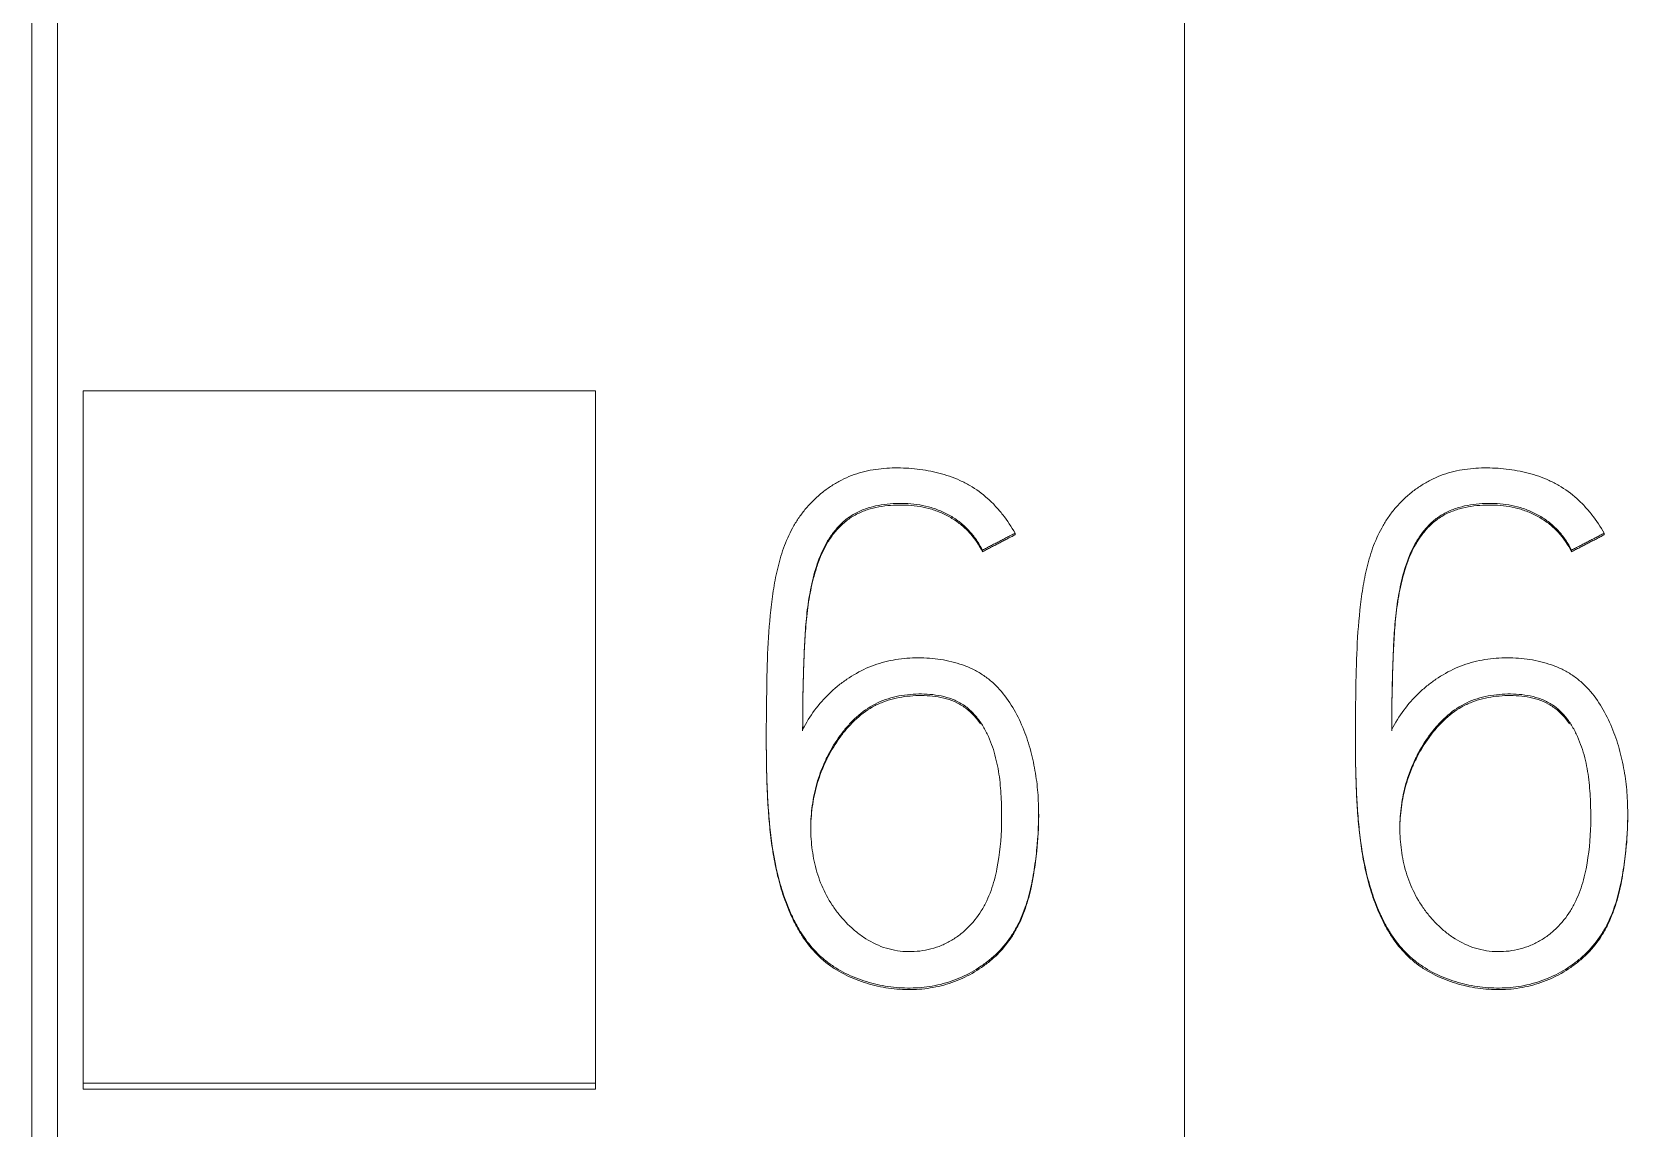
# Model space of a CAD drawing. Header units: millimetres. Extents: x 4137 to 6698, y 1400 to 3585.
# Drawn here: x 5211.35 to 5217.58, y 3321.58 to 3325.85 of the extents above; entities that cross this region are included whole.
import ezdxf

# ---------------------------------------------------------------- set-up
doc = ezdxf.new("R2010")
doc.units = ezdxf.units.MM
doc.layers.add('000-PI-Oprema', color=30, linetype='Continuous', lineweight=5)

msp = doc.modelspace()

# ---------------------------------------------------------------- linework, layer by layer
at = {"layer": '000-PI-Oprema', "color": 0, "linetype": 'ByBlock', "lineweight": 0}
for p, q in [((5215.8477, 3360.4587), (5215.8477, 3247.0406)), ((5215.8477, 3360.4587), (5215.8477, 3247.0406)), ((5211.4477, 3249.3631), (5211.4477, 3358.1782)), ((5211.5477, 3321.7517), (5211.5477, 3324.4539)), ((5211.5477, 3324.4539), (5213.5477, 3324.4539)), ((5213.5477, 3321.7517), (5213.5477, 3324.4539)), ((5215.1862, 3323.898), (5215.1862, 3323.8919)), ((5217.4862, 3323.898), (5217.4862, 3323.8919)), ((5215.0586, 3323.8317), (5215.0586, 3323.8255)), ((5217.3586, 3323.8317), (5217.3586, 3323.8255)), ((5214.2148, 3323.0939), (5214.2148, 3323.0877)), ((5216.5148, 3323.0939), (5216.5148, 3323.0877)), ((5215.2782, 3322.7951), (5215.2782, 3322.8013)), ((5217.5782, 3322.7951), (5217.5782, 3322.8013)), ((5211.5477, 3321.7274), (5211.5477, 3321.7517)), ((5211.5477, 3321.7517), (5213.5477, 3321.7517)), ((5211.5477, 3321.7274), (5213.5477, 3321.7274)), ((5213.5477, 3321.7274), (5213.5477, 3321.7517))]:
    msp.add_line(p, q, dxfattribs=at)
for points, knots in [([(5211.3477, 3249.0776), (5211.3477, 3252.4184), (5211.3477, 3260.3834), (5211.3477, 3273.0229), (5211.3477, 3288.5093), (5211.3477, 3302.8035), (5211.3477, 3317.0134), (5211.3477, 3331.58), (5211.3477, 3345.75), (5211.3477, 3355.32), (5211.3477, 3358.3639)], [0, 0, 0, 0, 0.091483, 0.21812, 0.346206, 0.515858, 0.610111, 0.736264, 0.916066, 1, 1, 1, 1]), ([(5215.1862, 3323.898), (5215.1717, 3323.9231), (5215.1557, 3323.9472), (5215.1292, 3323.9812), (5215.1198, 3323.9922), (5215.1002, 3324.0134), (5215.0898, 3324.0237), (5215.0574, 3324.0527), (5215.0342, 3324.0697), (5214.9969, 3324.0914), (5214.984, 3324.098), (5214.9575, 3324.11), (5214.9439, 3324.1153), (5214.9031, 3324.1296), (5214.8752, 3324.1367), (5214.8327, 3324.1446), (5214.8184, 3324.1467), (5214.7896, 3324.15), (5214.7751, 3324.1512), (5214.7318, 3324.1535), (5214.703, 3324.1533), (5214.66, 3324.1496), (5214.6457, 3324.1478), (5214.6172, 3324.1429), (5214.6029, 3324.1399), (5214.5607, 3324.1286), (5214.5338, 3324.1183), (5214.4953, 3324.0986), (5214.4828, 3324.0914), (5214.4583, 3324.0756), (5214.4465, 3324.0671), (5214.4126, 3324.0401), (5214.3918, 3324.0202), (5214.3633, 3323.9873), (5214.3543, 3323.9757), (5214.3376, 3323.9522), (5214.3298, 3323.94), (5214.3083, 3323.9026), (5214.2962, 3323.8765), (5214.2756, 3323.8222), (5214.2674, 3323.7946), (5214.2537, 3323.7391), (5214.2482, 3323.7111), (5214.2392, 3323.6548), (5214.2355, 3323.6264), (5214.2263, 3323.5411), (5214.2225, 3323.4838), (5214.2178, 3323.3691), (5214.2168, 3323.3118), (5214.2146, 3323.1397), (5214.2135, 3323.0249), (5214.2192, 3322.882), (5214.2207, 3322.8534), (5214.2246, 3322.7964), (5214.227, 3322.7679), (5214.2361, 3322.6826), (5214.245, 3322.626), (5214.2619, 3322.5557), (5214.2656, 3322.5416), (5214.2736, 3322.5138), (5214.2779, 3322.5), (5214.2917, 3322.4591), (5214.3022, 3322.4323), (5214.3204, 3322.3931), (5214.3269, 3322.3802), (5214.3408, 3322.3548), (5214.3483, 3322.3422), (5214.3722, 3322.3058), (5214.39, 3322.2831), (5214.4203, 3322.252), (5214.4309, 3322.2422), (5214.4536, 3322.2236), (5214.4653, 3322.215), (5214.5016, 3322.1911), (5214.5272, 3322.1776), (5214.5675, 3322.1607), (5214.5812, 3322.1556), (5214.6088, 3322.1465), (5214.6228, 3322.1426), (5214.6648, 3322.1323), (5214.6933, 3322.1275), (5214.7366, 3322.1235), (5214.7512, 3322.1227), (5214.7804, 3322.1224), (5214.7949, 3322.1228), (5214.8381, 3322.1258), (5214.8666, 3322.1301), (5214.9086, 3322.1404), (5214.9225, 3322.1444), (5214.9502, 3322.1539), (5214.9638, 3322.1593), (5215.0035, 3322.177), (5215.0287, 3322.1911), (5215.0646, 3322.2155), (5215.0762, 3322.2242), (5215.0987, 3322.2428), (5215.1095, 3322.2526), (5215.1401, 3322.2834), (5215.1583, 3322.3057), (5215.1818, 3322.3421), (5215.1891, 3322.3547), (5215.2025, 3322.3807), (5215.2085, 3322.3939), (5215.225, 3322.434), (5215.2338, 3322.4614), (5215.2448, 3322.5033), (5215.248, 3322.5174), (5215.2539, 3322.5458), (5215.2566, 3322.5601), (5215.2636, 3322.603), (5215.2673, 3322.6316), (5215.2763, 3322.7174), (5215.2793, 3322.7746), (5215.2769, 3322.8605), (5215.275, 3322.8892), (5215.2684, 3322.9465), (5215.2637, 3322.9752), (5215.2515, 3323.0324), (5215.244, 3323.0606), (5215.2259, 3323.116), (5215.2153, 3323.1432), (5215.1902, 3323.1962), (5215.176, 3323.2215), (5215.143, 3323.269), (5215.1244, 3323.2913), (5215.0919, 3323.3214), (5215.0805, 3323.3307), (5215.0566, 3323.3475), (5215.0442, 3323.3551), (5215.0183, 3323.3687), (5215.0048, 3323.3747), (5214.9772, 3323.3853), (5214.9633, 3323.3897), (5214.921, 3323.4012), (5214.8922, 3323.4061), (5214.8483, 3323.4102), (5214.8336, 3323.4111), (5214.8042, 3323.4116), (5214.7896, 3323.4114), (5214.7459, 3323.4089), (5214.7169, 3323.4051), (5214.6737, 3323.3951), (5214.6596, 3323.3911), (5214.6319, 3323.3818), (5214.6184, 3323.3765), (5214.5788, 3323.3587), (5214.5535, 3323.3444), (5214.5172, 3323.3196), (5214.5053, 3323.3108), (5214.4826, 3323.2923), (5214.4717, 3323.2827), (5214.4402, 3323.2524), (5214.4209, 3323.2304), (5214.386, 3323.1831), (5214.3705, 3323.1582), (5214.3568, 3323.1321)], [0, 0, 0, 0, 0.015625, 0.015625, 0.023438, 0.023438, 0.03125, 0.03125, 0.046875, 0.046875, 0.054688, 0.054688, 0.0625, 0.0625, 0.078125, 0.078125, 0.085938, 0.085938, 0.09375, 0.09375, 0.109375, 0.109375, 0.117188, 0.117188, 0.125, 0.125, 0.140625, 0.140625, 0.148438, 0.148438, 0.15625, 0.15625, 0.171875, 0.171875, 0.179688, 0.179688, 0.1875, 0.1875, 0.203125, 0.203125, 0.21875, 0.21875, 0.234375, 0.234375, 0.25, 0.25, 0.28125, 0.28125, 0.3125, 0.3125, 0.375, 0.375, 0.390625, 0.390625, 0.40625, 0.40625, 0.4375, 0.4375, 0.445313, 0.445313, 0.453125, 0.453125, 0.46875, 0.46875, 0.476563, 0.476563, 0.484375, 0.484375, 0.5, 0.5, 0.507813, 0.507813, 0.515625, 0.515625, 0.53125, 0.53125, 0.539063, 0.539063, 0.546875, 0.546875, 0.5625, 0.5625, 0.570313, 0.570313, 0.578125, 0.578125, 0.59375, 0.59375, 0.601563, 0.601563, 0.609375, 0.609375, 0.625, 0.625, 0.632813, 0.632813, 0.640625, 0.640625, 0.65625, 0.65625, 0.664063, 0.664063, 0.671875, 0.671875, 0.6875, 0.6875, 0.695313, 0.695313, 0.703125, 0.703125, 0.71875, 0.71875, 0.75, 0.75, 0.765625, 0.765625, 0.78125, 0.78125, 0.796875, 0.796875, 0.8125, 0.8125, 0.828125, 0.828125, 0.84375, 0.84375, 0.851563, 0.851563, 0.859375, 0.859375, 0.867188, 0.867188, 0.875, 0.875, 0.890625, 0.890625, 0.898438, 0.898438, 0.90625, 0.90625, 0.921875, 0.921875, 0.929688, 0.929688, 0.9375, 0.9375, 0.953125, 0.953125, 0.960937, 0.960937, 0.96875, 0.96875, 0.984375, 0.984375, 1, 1, 1, 1]), ([(5217.4862, 3323.898), (5217.4717, 3323.9231), (5217.4557, 3323.9472), (5217.4292, 3323.9812), (5217.4198, 3323.9922), (5217.4002, 3324.0134), (5217.3898, 3324.0237), (5217.3574, 3324.0527), (5217.3342, 3324.0697), (5217.2969, 3324.0914), (5217.284, 3324.098), (5217.2575, 3324.11), (5217.2439, 3324.1153), (5217.2031, 3324.1296), (5217.1752, 3324.1367), (5217.1327, 3324.1446), (5217.1184, 3324.1467), (5217.0896, 3324.15), (5217.0751, 3324.1512), (5217.0318, 3324.1535), (5217.003, 3324.1533), (5216.96, 3324.1496), (5216.9457, 3324.1478), (5216.9172, 3324.1429), (5216.9029, 3324.1399), (5216.8607, 3324.1286), (5216.8338, 3324.1183), (5216.7953, 3324.0986), (5216.7828, 3324.0914), (5216.7583, 3324.0756), (5216.7465, 3324.0671), (5216.7126, 3324.0401), (5216.6918, 3324.0202), (5216.6633, 3323.9873), (5216.6543, 3323.9757), (5216.6376, 3323.9522), (5216.6298, 3323.94), (5216.6083, 3323.9026), (5216.5962, 3323.8765), (5216.5756, 3323.8222), (5216.5674, 3323.7946), (5216.5537, 3323.7391), (5216.5482, 3323.7111), (5216.5392, 3323.6548), (5216.5355, 3323.6264), (5216.5263, 3323.5411), (5216.5225, 3323.4838), (5216.5178, 3323.3691), (5216.5168, 3323.3118), (5216.5146, 3323.1397), (5216.5135, 3323.0249), (5216.5192, 3322.882), (5216.5207, 3322.8534), (5216.5246, 3322.7964), (5216.527, 3322.7679), (5216.5361, 3322.6826), (5216.545, 3322.626), (5216.5619, 3322.5557), (5216.5656, 3322.5416), (5216.5736, 3322.5138), (5216.5779, 3322.5), (5216.5917, 3322.4591), (5216.6022, 3322.4323), (5216.6204, 3322.3931), (5216.6269, 3322.3802), (5216.6408, 3322.3548), (5216.6483, 3322.3422), (5216.6722, 3322.3058), (5216.69, 3322.2831), (5216.7203, 3322.252), (5216.7309, 3322.2422), (5216.7536, 3322.2236), (5216.7653, 3322.215), (5216.8016, 3322.1911), (5216.8272, 3322.1776), (5216.8675, 3322.1607), (5216.8812, 3322.1556), (5216.9088, 3322.1465), (5216.9228, 3322.1426), (5216.9648, 3322.1323), (5216.9933, 3322.1275), (5217.0366, 3322.1235), (5217.0512, 3322.1227), (5217.0804, 3322.1224), (5217.0949, 3322.1228), (5217.1381, 3322.1258), (5217.1666, 3322.1301), (5217.2086, 3322.1404), (5217.2225, 3322.1444), (5217.2502, 3322.1539), (5217.2638, 3322.1593), (5217.3035, 3322.177), (5217.3287, 3322.1911), (5217.3646, 3322.2155), (5217.3762, 3322.2242), (5217.3987, 3322.2428), (5217.4095, 3322.2526), (5217.4401, 3322.2834), (5217.4583, 3322.3057), (5217.4818, 3322.3421), (5217.4891, 3322.3547), (5217.5025, 3322.3807), (5217.5085, 3322.3939), (5217.525, 3322.434), (5217.5338, 3322.4614), (5217.5448, 3322.5033), (5217.548, 3322.5174), (5217.5539, 3322.5458), (5217.5566, 3322.5601), (5217.5636, 3322.603), (5217.5673, 3322.6316), (5217.5763, 3322.7174), (5217.5793, 3322.7746), (5217.5769, 3322.8605), (5217.575, 3322.8892), (5217.5684, 3322.9465), (5217.5637, 3322.9752), (5217.5515, 3323.0324), (5217.544, 3323.0606), (5217.5259, 3323.116), (5217.5153, 3323.1432), (5217.4902, 3323.1962), (5217.476, 3323.2215), (5217.443, 3323.269), (5217.4244, 3323.2913), (5217.3919, 3323.3214), (5217.3805, 3323.3307), (5217.3566, 3323.3475), (5217.3442, 3323.3551), (5217.3183, 3323.3687), (5217.3048, 3323.3747), (5217.2772, 3323.3853), (5217.2633, 3323.3897), (5217.221, 3323.4012), (5217.1922, 3323.4061), (5217.1483, 3323.4102), (5217.1336, 3323.4111), (5217.1042, 3323.4116), (5217.0896, 3323.4114), (5217.0459, 3323.4089), (5217.0169, 3323.4051), (5216.9737, 3323.3951), (5216.9596, 3323.3911), (5216.9319, 3323.3818), (5216.9184, 3323.3765), (5216.8788, 3323.3587), (5216.8535, 3323.3444), (5216.8172, 3323.3196), (5216.8053, 3323.3108), (5216.7826, 3323.2923), (5216.7717, 3323.2827), (5216.7402, 3323.2524), (5216.7209, 3323.2304), (5216.686, 3323.1831), (5216.6705, 3323.1582), (5216.6568, 3323.1321)], [0, 0, 0, 0, 0.015625, 0.015625, 0.023438, 0.023438, 0.03125, 0.03125, 0.046875, 0.046875, 0.054688, 0.054688, 0.0625, 0.0625, 0.078125, 0.078125, 0.085938, 0.085938, 0.09375, 0.09375, 0.109375, 0.109375, 0.117188, 0.117188, 0.125, 0.125, 0.140625, 0.140625, 0.148438, 0.148438, 0.15625, 0.15625, 0.171875, 0.171875, 0.179688, 0.179688, 0.1875, 0.1875, 0.203125, 0.203125, 0.21875, 0.21875, 0.234375, 0.234375, 0.25, 0.25, 0.28125, 0.28125, 0.3125, 0.3125, 0.375, 0.375, 0.390625, 0.390625, 0.40625, 0.40625, 0.4375, 0.4375, 0.445313, 0.445313, 0.453125, 0.453125, 0.46875, 0.46875, 0.476563, 0.476563, 0.484375, 0.484375, 0.5, 0.5, 0.507813, 0.507813, 0.515625, 0.515625, 0.53125, 0.53125, 0.539063, 0.539063, 0.546875, 0.546875, 0.5625, 0.5625, 0.570313, 0.570313, 0.578125, 0.578125, 0.59375, 0.59375, 0.601563, 0.601563, 0.609375, 0.609375, 0.625, 0.625, 0.632813, 0.632813, 0.640625, 0.640625, 0.65625, 0.65625, 0.664063, 0.664063, 0.671875, 0.671875, 0.6875, 0.6875, 0.695313, 0.695313, 0.703125, 0.703125, 0.71875, 0.71875, 0.75, 0.75, 0.765625, 0.765625, 0.78125, 0.78125, 0.796875, 0.796875, 0.8125, 0.8125, 0.828125, 0.828125, 0.84375, 0.84375, 0.851563, 0.851563, 0.859375, 0.859375, 0.867188, 0.867188, 0.875, 0.875, 0.890625, 0.890625, 0.898438, 0.898438, 0.90625, 0.90625, 0.921875, 0.921875, 0.929688, 0.929688, 0.9375, 0.9375, 0.953125, 0.953125, 0.960938, 0.960938, 0.96875, 0.96875, 0.984375, 0.984375, 1, 1, 1, 1]), ([(5214.3568, 3323.1321), (5214.3568, 3323.193), (5214.3575, 3323.2539), (5214.3596, 3323.3451), (5214.3606, 3323.3755), (5214.3628, 3323.4362), (5214.3641, 3323.4666), (5214.3679, 3323.5272), (5214.3703, 3323.5575), (5214.3771, 3323.6178), (5214.3817, 3323.6479), (5214.3906, 3323.6929), (5214.3939, 3323.7079), (5214.4014, 3323.7378), (5214.4056, 3323.7528), (5214.4197, 3323.7969), (5214.431, 3323.8255), (5214.4494, 3323.8593), (5214.4533, 3323.866), (5214.4615, 3323.8792), (5214.4659, 3323.8857), (5214.4795, 3323.9046), (5214.4893, 3323.9165), (5214.5054, 3323.9332), (5214.511, 3323.9386), (5214.5226, 3323.9489), (5214.5288, 3323.9538), (5214.5477, 3323.9675), (5214.561, 3323.9753), (5214.5818, 3323.9853), (5214.5889, 3323.9884), (5214.6034, 3323.9938), (5214.6109, 3323.9963), (5214.6334, 3324.0028), (5214.6485, 3324.006), (5214.679, 3324.0109), (5214.6944, 3324.0125), (5214.7253, 3324.0142), (5214.7409, 3324.0144), (5214.7719, 3324.0134), (5214.7873, 3324.0122), (5214.8178, 3324.008), (5214.8404, 3324.0035), (5214.8626, 3323.9968), (5214.8773, 3323.9919), (5214.8847, 3323.9891), (5214.9063, 3323.9803), (5214.9202, 3323.9734), (5214.947, 3323.958), (5214.9598, 3323.9493), (5214.9781, 3323.9348), (5214.9841, 3323.9297), (5214.9955, 3323.9192), (5215.0009, 3323.9137), (5215.0167, 3323.8967), (5215.0263, 3323.8847), (5215.0438, 3323.8592), (5215.0517, 3323.8457), (5215.0586, 3323.8317)], [0, 0, 0, 0, 0.125, 0.125, 0.1875, 0.1875, 0.25, 0.25, 0.3125, 0.3125, 0.375, 0.375, 0.40625, 0.40625, 0.4375, 0.4375, 0.5, 0.5, 0.515625, 0.515625, 0.53125, 0.53125, 0.5625, 0.5625, 0.578125, 0.578125, 0.59375, 0.59375, 0.625, 0.625, 0.640625, 0.640625, 0.65625, 0.65625, 0.6875, 0.6875, 0.71875, 0.71875, 0.75, 0.75, 0.78125, 0.78125, 0.8125, 0.828125, 0.828125, 0.84375, 0.84375, 0.875, 0.875, 0.90625, 0.90625, 0.921875, 0.921875, 0.9375, 0.9375, 0.96875, 0.96875, 1, 1, 1, 1]), ([(5215.0586, 3323.8255), (5215.0449, 3323.8534), (5215.0276, 3323.8786), (5215.0016, 3323.9068), (5214.9962, 3323.9122), (5214.9849, 3323.9228), (5214.979, 3323.9279), (5214.9608, 3323.9424), (5214.9354, 3323.9597), (5214.9077, 3323.9734), (5214.879, 3323.9854), (5214.8643, 3323.9904), (5214.8345, 3323.9984), (5214.8194, 3324.0015), (5214.7888, 3324.0059), (5214.7732, 3324.0071), (5214.7269, 3324.0088), (5214.6963, 3324.0073), (5214.6506, 3324.0002), (5214.6354, 3323.9971), (5214.6054, 3323.9886), (5214.5909, 3323.9833), (5214.5699, 3323.9735), (5214.5631, 3323.9699), (5214.5497, 3323.9622), (5214.5431, 3323.9579), (5214.5241, 3323.9443), (5214.5066, 3323.9291), (5214.4911, 3323.912), (5214.4811, 3323.9001), (5214.4763, 3323.894), (5214.4626, 3323.8752), (5214.4544, 3323.8621), (5214.4396, 3323.8352), (5214.433, 3323.8214), (5214.4211, 3323.793), (5214.4158, 3323.7784), (5214.4016, 3323.7343), (5214.3943, 3323.7046), (5214.3822, 3323.6449), (5214.3776, 3323.6148), (5214.3705, 3323.5542), (5214.3681, 3323.5238), (5214.3643, 3323.4627), (5214.3629, 3323.4321), (5214.3606, 3323.3709), (5214.3597, 3323.3403), (5214.3575, 3323.2485), (5214.3568, 3323.1872), (5214.3568, 3323.1259)], [0, 0, 0, 0, 0.0625, 0.0625, 0.078125, 0.078125, 0.09375, 0.09375, 0.125, 0.15625, 0.15625, 0.1875, 0.1875, 0.21875, 0.21875, 0.25, 0.25, 0.3125, 0.3125, 0.34375, 0.34375, 0.375, 0.375, 0.390625, 0.390625, 0.40625, 0.40625, 0.4375, 0.453125, 0.453125, 0.46875, 0.46875, 0.5, 0.5, 0.53125, 0.53125, 0.5625, 0.5625, 0.625, 0.625, 0.6875, 0.6875, 0.75, 0.75, 0.8125, 0.8125, 0.875, 0.875, 1, 1, 1, 1]), ([(5216.6568, 3323.1321), (5216.6568, 3323.193), (5216.6575, 3323.2539), (5216.6596, 3323.3451), (5216.6606, 3323.3755), (5216.6628, 3323.4362), (5216.6641, 3323.4666), (5216.6679, 3323.5272), (5216.6703, 3323.5575), (5216.6771, 3323.6178), (5216.6817, 3323.6479), (5216.6906, 3323.6929), (5216.6939, 3323.7079), (5216.7014, 3323.7378), (5216.7056, 3323.7528), (5216.7197, 3323.7969), (5216.731, 3323.8255), (5216.7494, 3323.8593), (5216.7533, 3323.866), (5216.7615, 3323.8792), (5216.7659, 3323.8857), (5216.7795, 3323.9046), (5216.7893, 3323.9165), (5216.8054, 3323.9332), (5216.811, 3323.9386), (5216.8226, 3323.9489), (5216.8288, 3323.9538), (5216.8477, 3323.9675), (5216.861, 3323.9753), (5216.8818, 3323.9853), (5216.8889, 3323.9884), (5216.9034, 3323.9938), (5216.9109, 3323.9963), (5216.9334, 3324.0028), (5216.9485, 3324.006), (5216.979, 3324.0109), (5216.9944, 3324.0125), (5217.0253, 3324.0142), (5217.0409, 3324.0144), (5217.0719, 3324.0134), (5217.0873, 3324.0122), (5217.1178, 3324.008), (5217.1404, 3324.0035), (5217.1626, 3323.9968), (5217.1773, 3323.9919), (5217.1847, 3323.9891), (5217.2063, 3323.9803), (5217.2202, 3323.9734), (5217.247, 3323.958), (5217.2598, 3323.9493), (5217.2781, 3323.9348), (5217.2841, 3323.9297), (5217.2955, 3323.9192), (5217.3009, 3323.9137), (5217.3167, 3323.8967), (5217.3263, 3323.8847), (5217.3438, 3323.8592), (5217.3517, 3323.8457), (5217.3586, 3323.8317)], [0, 0, 0, 0, 0.125, 0.125, 0.1875, 0.1875, 0.25, 0.25, 0.3125, 0.3125, 0.375, 0.375, 0.40625, 0.40625, 0.4375, 0.4375, 0.5, 0.5, 0.515625, 0.515625, 0.53125, 0.53125, 0.5625, 0.5625, 0.578125, 0.578125, 0.59375, 0.59375, 0.625, 0.625, 0.640625, 0.640625, 0.65625, 0.65625, 0.6875, 0.6875, 0.71875, 0.71875, 0.75, 0.75, 0.78125, 0.78125, 0.8125, 0.828125, 0.828125, 0.84375, 0.84375, 0.875, 0.875, 0.90625, 0.90625, 0.921875, 0.921875, 0.9375, 0.9375, 0.96875, 0.96875, 1, 1, 1, 1]), ([(5217.3586, 3323.8255), (5217.3449, 3323.8533), (5217.3276, 3323.8787), (5217.3014, 3323.9071), (5217.2959, 3323.9126), (5217.2845, 3323.9232), (5217.2787, 3323.9282), (5217.2606, 3323.9425), (5217.2479, 3323.9512), (5217.2213, 3323.9667), (5217.2073, 3323.9736), (5217.1788, 3323.9854), (5217.1642, 3323.9904), (5217.1345, 3323.9984), (5217.1193, 3324.0015), (5217.0886, 3324.0059), (5217.0732, 3324.0071), (5217.0272, 3324.0088), (5216.9965, 3324.0073), (5216.9507, 3324.0003), (5216.9354, 3323.9971), (5216.9058, 3323.9887), (5216.8913, 3323.9835), (5216.8633, 3323.9704), (5216.8497, 3323.9626), (5216.8246, 3323.9448), (5216.813, 3323.9347), (5216.7914, 3323.9128), (5216.7814, 3323.9008), (5216.7632, 3323.876), (5216.755, 3323.8631), (5216.7401, 3323.8363), (5216.7335, 3323.8225), (5216.7215, 3323.794), (5216.7162, 3323.7795), (5216.702, 3323.7358), (5216.6946, 3323.7061), (5216.6824, 3323.6463), (5216.6777, 3323.616), (5216.6706, 3323.555), (5216.6681, 3323.5244), (5216.6643, 3323.4632), (5216.6629, 3323.4325), (5216.6606, 3323.3713), (5216.6597, 3323.3406), (5216.6575, 3323.2486), (5216.6568, 3323.1873), (5216.6568, 3323.1259)], [0, 0, 0, 0, 0.0625, 0.0625, 0.078125, 0.078125, 0.09375, 0.09375, 0.125, 0.125, 0.15625, 0.15625, 0.1875, 0.1875, 0.21875, 0.21875, 0.25, 0.25, 0.3125, 0.3125, 0.34375, 0.34375, 0.375, 0.375, 0.40625, 0.40625, 0.4375, 0.4375, 0.46875, 0.46875, 0.5, 0.5, 0.53125, 0.53125, 0.5625, 0.5625, 0.625, 0.625, 0.6875, 0.6875, 0.75, 0.75, 0.8125, 0.8125, 0.875, 0.875, 1, 1, 1, 1]), ([(5214.6297, 3323.2259), (5214.6556, 3323.2405), (5214.6829, 3323.2509), (5214.7255, 3323.2616), (5214.7401, 3323.2643), (5214.7694, 3323.2683), (5214.7987, 3323.2707), (5214.8281, 3323.2705), (5214.8575, 3323.2688), (5214.8723, 3323.2672), (5214.9014, 3323.2621), (5214.9156, 3323.2586), (5214.9436, 3323.2494), (5214.9574, 3323.2436), (5214.983, 3323.2293), (5214.9949, 3323.2209), (5215.017, 3323.2017), (5215.0273, 3323.1909), (5215.0458, 3323.1681), (5215.054, 3323.156), (5215.069, 3323.1309), (5215.0757, 3323.1177), (5215.0938, 3323.0775), (5215.103, 3323.0499), (5215.1138, 3323.0076), (5215.1169, 3322.9934), (5215.1221, 3322.9646), (5215.1243, 3322.9501), (5215.1295, 3322.9065), (5215.1314, 3322.8775), (5215.1336, 3322.8195), (5215.134, 3322.7905), (5215.1321, 3322.7037), (5215.1269, 3322.6459), (5215.1094, 3322.5594), (5215.102, 3322.531), (5215.0872, 3322.4897), (5215.0816, 3322.4761), (5215.069, 3322.4494), (5215.062, 3322.4365), (5215.0388, 3322.3994), (5215.0206, 3322.3767), (5214.9942, 3322.351), (5214.9887, 3322.346), (5214.9775, 3322.3364), (5214.9718, 3322.3319), (5214.9543, 3322.3187), (5214.9421, 3322.3108), (5214.9166, 3322.2967), (5214.9032, 3322.2906), (5214.8755, 3322.2801), (5214.8473, 3322.2717), (5214.8183, 3322.2672), (5214.7889, 3322.2647), (5214.774, 3322.2644), (5214.7447, 3322.2658), (5214.7301, 3322.2675), (5214.7013, 3322.2729), (5214.687, 3322.2766), (5214.6449, 3322.291), (5214.6189, 3322.3045), (5214.5822, 3322.3292), (5214.5704, 3322.3382), (5214.5481, 3322.3572), (5214.5268, 3322.3772), (5214.5075, 3322.3991), (5214.4892, 3322.4219), (5214.4804, 3322.4339), (5214.4562, 3322.4707), (5214.4425, 3322.4965), (5214.4255, 3322.5368), (5214.4204, 3322.5506), (5214.4114, 3322.5786), (5214.4075, 3322.5928), (5214.3976, 3322.6355), (5214.3932, 3322.6642), (5214.3895, 3322.7076), (5214.3888, 3322.7222), (5214.3882, 3322.7514), (5214.3885, 3322.7661), (5214.3908, 3322.8101), (5214.3943, 3322.839), (5214.4052, 3322.896), (5214.4126, 3322.9242), (5214.4268, 3322.9657), (5214.4321, 3322.9795), (5214.4436, 3323.0065), (5214.4498, 3323.0196), (5214.4698, 3323.0584), (5214.4849, 3323.083), (5214.5106, 3323.1183), (5214.5196, 3323.1298), (5214.5387, 3323.1521), (5214.5489, 3323.1629), (5214.5808, 3323.1933), (5214.6038, 3323.2112), (5214.6297, 3323.2259)], [0, 0, 0, 0, 0.03125, 0.03125, 0.046875, 0.046875, 0.0625, 0.078125, 0.078125, 0.09375, 0.09375, 0.109375, 0.109375, 0.125, 0.125, 0.140625, 0.140625, 0.15625, 0.15625, 0.171875, 0.171875, 0.1875, 0.1875, 0.21875, 0.21875, 0.234375, 0.234375, 0.25, 0.25, 0.28125, 0.28125, 0.3125, 0.3125, 0.375, 0.375, 0.40625, 0.40625, 0.421875, 0.421875, 0.4375, 0.4375, 0.46875, 0.46875, 0.476563, 0.476563, 0.484375, 0.484375, 0.5, 0.5, 0.515625, 0.515625, 0.53125, 0.546875, 0.546875, 0.5625, 0.5625, 0.578125, 0.578125, 0.59375, 0.59375, 0.625, 0.625, 0.640625, 0.640625, 0.65625, 0.671875, 0.671875, 0.6875, 0.6875, 0.71875, 0.71875, 0.734375, 0.734375, 0.75, 0.75, 0.78125, 0.78125, 0.796875, 0.796875, 0.8125, 0.8125, 0.84375, 0.84375, 0.875, 0.875, 0.890625, 0.890625, 0.90625, 0.90625, 0.9375, 0.9375, 0.953125, 0.953125, 0.96875, 0.96875, 1, 1, 1, 1]), ([(5215.0505, 3323.1545), (5215.0458, 3323.1614), (5215.0408, 3323.1681), (5215.0263, 3323.1859), (5215.0161, 3323.1964), (5214.9993, 3323.2108), (5214.9935, 3323.2153), (5214.9814, 3323.2237), (5214.9752, 3323.2275), (5214.956, 3323.238), (5214.9426, 3323.2436), (5214.9145, 3323.2528), (5214.9002, 3323.2561), (5214.8714, 3323.2611), (5214.8569, 3323.2627), (5214.8277, 3323.2643), (5214.8129, 3323.2644), (5214.769, 3323.2627), (5214.74, 3323.259), (5214.6973, 3323.2483), (5214.6832, 3323.2439), (5214.6627, 3323.2358), (5214.656, 3323.2329), (5214.6427, 3323.2267), (5214.6362, 3323.2233), (5214.6297, 3323.2197)], [0, 0, 0, 0, 0.053747, 0.053747, 0.148372, 0.148372, 0.195685, 0.195685, 0.242998, 0.242998, 0.337623, 0.337623, 0.432248, 0.432248, 0.526874, 0.526874, 0.621499, 0.621499, 0.810749, 0.810749, 0.905375, 0.905375, 0.952687, 0.952687, 1, 1, 1, 1]), ([(5216.9297, 3323.2259), (5216.9556, 3323.2405), (5216.9829, 3323.2509), (5217.0255, 3323.2616), (5217.0401, 3323.2643), (5217.0694, 3323.2683), (5217.0987, 3323.2707), (5217.1281, 3323.2705), (5217.1575, 3323.2688), (5217.1723, 3323.2672), (5217.2014, 3323.2621), (5217.2156, 3323.2586), (5217.2436, 3323.2494), (5217.2574, 3323.2436), (5217.283, 3323.2293), (5217.2949, 3323.2209), (5217.317, 3323.2017), (5217.3273, 3323.1909), (5217.3458, 3323.1681), (5217.354, 3323.156), (5217.369, 3323.1309), (5217.3757, 3323.1177), (5217.3938, 3323.0775), (5217.403, 3323.0499), (5217.4138, 3323.0076), (5217.4169, 3322.9934), (5217.4221, 3322.9646), (5217.4243, 3322.9501), (5217.4295, 3322.9065), (5217.4314, 3322.8775), (5217.4336, 3322.8195), (5217.434, 3322.7905), (5217.4321, 3322.7037), (5217.4269, 3322.6459), (5217.4094, 3322.5594), (5217.402, 3322.531), (5217.3872, 3322.4897), (5217.3816, 3322.4761), (5217.369, 3322.4494), (5217.362, 3322.4365), (5217.3388, 3322.3994), (5217.3206, 3322.3767), (5217.2942, 3322.351), (5217.2887, 3322.346), (5217.2775, 3322.3364), (5217.2718, 3322.3319), (5217.2543, 3322.3187), (5217.2421, 3322.3108), (5217.2166, 3322.2967), (5217.2032, 3322.2906), (5217.1755, 3322.2801), (5217.1473, 3322.2717), (5217.1183, 3322.2672), (5217.0889, 3322.2647), (5217.074, 3322.2644), (5217.0447, 3322.2658), (5217.0301, 3322.2675), (5217.0013, 3322.2729), (5216.987, 3322.2766), (5216.9449, 3322.291), (5216.9189, 3322.3045), (5216.8822, 3322.3292), (5216.8704, 3322.3382), (5216.8481, 3322.3572), (5216.8268, 3322.3772), (5216.8075, 3322.3991), (5216.7892, 3322.4219), (5216.7804, 3322.4339), (5216.7562, 3322.4707), (5216.7425, 3322.4965), (5216.7255, 3322.5368), (5216.7204, 3322.5506), (5216.7114, 3322.5786), (5216.7075, 3322.5928), (5216.6976, 3322.6355), (5216.6932, 3322.6642), (5216.6895, 3322.7076), (5216.6888, 3322.7222), (5216.6882, 3322.7514), (5216.6885, 3322.7661), (5216.6908, 3322.8101), (5216.6943, 3322.839), (5216.7052, 3322.896), (5216.7126, 3322.9242), (5216.7268, 3322.9657), (5216.7321, 3322.9795), (5216.7436, 3323.0065), (5216.7498, 3323.0196), (5216.7698, 3323.0584), (5216.7849, 3323.083), (5216.8106, 3323.1183), (5216.8196, 3323.1298), (5216.8387, 3323.1521), (5216.8489, 3323.1629), (5216.8808, 3323.1933), (5216.9038, 3323.2112), (5216.9297, 3323.2259)], [0, 0, 0, 0, 0.03125, 0.03125, 0.046875, 0.046875, 0.0625, 0.078125, 0.078125, 0.09375, 0.09375, 0.109375, 0.109375, 0.125, 0.125, 0.140625, 0.140625, 0.15625, 0.15625, 0.171875, 0.171875, 0.1875, 0.1875, 0.21875, 0.21875, 0.234375, 0.234375, 0.25, 0.25, 0.28125, 0.28125, 0.3125, 0.3125, 0.375, 0.375, 0.40625, 0.40625, 0.421875, 0.421875, 0.4375, 0.4375, 0.46875, 0.46875, 0.476562, 0.476562, 0.484375, 0.484375, 0.5, 0.5, 0.515625, 0.515625, 0.53125, 0.546875, 0.546875, 0.5625, 0.5625, 0.578125, 0.578125, 0.59375, 0.59375, 0.625, 0.625, 0.640625, 0.640625, 0.65625, 0.671875, 0.671875, 0.6875, 0.6875, 0.71875, 0.71875, 0.734375, 0.734375, 0.75, 0.75, 0.78125, 0.78125, 0.796875, 0.796875, 0.8125, 0.8125, 0.84375, 0.84375, 0.875, 0.875, 0.890625, 0.890625, 0.90625, 0.90625, 0.9375, 0.9375, 0.953125, 0.953125, 0.96875, 0.96875, 1, 1, 1, 1]), ([(5217.3505, 3323.1545), (5217.3458, 3323.1614), (5217.3408, 3323.1681), (5217.3263, 3323.1859), (5217.3161, 3323.1964), (5217.2993, 3323.2108), (5217.2935, 3323.2153), (5217.2814, 3323.2237), (5217.2752, 3323.2275), (5217.256, 3323.238), (5217.2426, 3323.2436), (5217.2145, 3323.2528), (5217.2002, 3323.2561), (5217.1714, 3323.2611), (5217.1569, 3323.2627), (5217.1277, 3323.2643), (5217.1129, 3323.2644), (5217.069, 3323.2627), (5217.04, 3323.259), (5216.9973, 3323.2483), (5216.9832, 3323.2439), (5216.9627, 3323.2358), (5216.956, 3323.2329), (5216.9427, 3323.2267), (5216.9362, 3323.2233), (5216.9297, 3323.2197)], [0, 0, 0, 0, 0.053747, 0.053747, 0.148372, 0.148372, 0.195685, 0.195685, 0.242998, 0.242998, 0.337623, 0.337623, 0.432248, 0.432248, 0.526874, 0.526874, 0.621499, 0.621499, 0.810749, 0.810749, 0.905375, 0.905375, 0.952687, 0.952687, 1, 1, 1, 1]), ([(5214.6297, 3323.2197), (5214.6039, 3323.2051), (5214.5808, 3323.1872), (5214.5492, 3323.1569), (5214.5391, 3323.1463), (5214.5199, 3323.124), (5214.5108, 3323.1124), (5214.485, 3323.077), (5214.4698, 3323.0522), (5214.4498, 3323.0134), (5214.4435, 3323.0002), (5214.4321, 3322.9732), (5214.4268, 3322.9594), (5214.4126, 3322.9179), (5214.4052, 3322.8897), (5214.397, 3322.8469), (5214.3947, 3322.8325), (5214.3912, 3322.8035), (5214.39, 3322.7888), (5214.3887, 3322.7635), (5214.3884, 3322.7528), (5214.3884, 3322.7422)], [0, 0, 0, 0, 0.157122, 0.157122, 0.235682, 0.235682, 0.314243, 0.314243, 0.471365, 0.471365, 0.549925, 0.549925, 0.628486, 0.628486, 0.785608, 0.785608, 0.864168, 0.864168, 0.942729, 0.942729, 1, 1, 1, 1]), ([(5216.9297, 3323.2197), (5216.9039, 3323.2051), (5216.8808, 3323.1872), (5216.8492, 3323.1569), (5216.8391, 3323.1463), (5216.8199, 3323.124), (5216.8108, 3323.1124), (5216.785, 3323.077), (5216.7698, 3323.0522), (5216.7498, 3323.0134), (5216.7435, 3323.0002), (5216.7321, 3322.9732), (5216.7268, 3322.9594), (5216.7126, 3322.9179), (5216.7052, 3322.8897), (5216.697, 3322.8469), (5216.6947, 3322.8325), (5216.6912, 3322.8035), (5216.69, 3322.7888), (5216.6887, 3322.7635), (5216.6884, 3322.7528), (5216.6884, 3322.7422)], [0, 0, 0, 0, 0.157122, 0.157122, 0.235682, 0.235682, 0.314243, 0.314243, 0.471365, 0.471365, 0.549925, 0.549925, 0.628486, 0.628486, 0.785608, 0.785608, 0.864168, 0.864168, 0.942729, 0.942729, 1, 1, 1, 1]), ([(5215.2782, 3322.7956), (5215.2782, 3322.7495), (5215.2754, 3322.7035), (5215.2677, 3322.6291), (5215.2641, 3322.6005), (5215.2572, 3322.5577), (5215.2547, 3322.5435), (5215.2489, 3322.515), (5215.2457, 3322.5008), (5215.2348, 3322.4585), (5215.2261, 3322.4309), (5215.2098, 3322.3907), (5215.2039, 3322.3775), (5215.1908, 3322.3516), (5215.1835, 3322.3388), (5215.1601, 3322.3019), (5215.1421, 3322.2795), (5215.1119, 3322.2487), (5215.1013, 3322.2389), (5215.079, 3322.2202), (5215.0673, 3322.2113), (5215.0314, 3322.1865), (5215.0062, 3322.1723), (5214.9665, 3322.1542), (5214.9529, 3322.1488), (5214.9254, 3322.1391), (5214.9114, 3322.135), (5214.8693, 3322.1244), (5214.8408, 3322.1199), (5214.7973, 3322.1167), (5214.7826, 3322.1162), (5214.7534, 3322.1165), (5214.7389, 3322.1172), (5214.6957, 3322.1209), (5214.6671, 3322.1256), (5214.6246, 3322.1359), (5214.6105, 3322.1398), (5214.5829, 3322.1488), (5214.5693, 3322.1538), (5214.5294, 3322.1704), (5214.5039, 3322.1836), (5214.4736, 3322.2033), (5214.4676, 3322.2074), (5214.4558, 3322.216), (5214.45, 3322.2204), (5214.4329, 3322.2343), (5214.4222, 3322.244), (5214.3918, 3322.2748), (5214.3739, 3322.2974), (5214.3499, 3322.3336), (5214.3423, 3322.3461), (5214.3282, 3322.3715), (5214.3216, 3322.3844), (5214.3033, 3322.4235), (5214.2927, 3322.4503), (5214.2741, 3322.5048), (5214.2661, 3322.5325), (5214.2523, 3322.5889), (5214.2467, 3322.6172), (5214.2372, 3322.674), (5214.2296, 3322.731), (5214.2248, 3322.7881), (5214.2208, 3322.8454), (5214.2193, 3322.874), (5214.2156, 3322.9643), (5214.2148, 3323.026), (5214.2148, 3323.0878)], [0, 0, 0, 0, 0.061961, 0.061961, 0.100808, 0.100808, 0.120232, 0.120232, 0.139655, 0.139655, 0.178502, 0.178502, 0.197926, 0.197926, 0.217349, 0.217349, 0.256196, 0.256196, 0.27562, 0.27562, 0.295043, 0.295043, 0.33389, 0.33389, 0.353314, 0.353314, 0.372737, 0.372737, 0.411584, 0.411584, 0.431008, 0.431008, 0.450431, 0.450431, 0.489278, 0.489278, 0.508702, 0.508702, 0.528125, 0.528125, 0.566972, 0.566972, 0.576684, 0.576684, 0.586396, 0.586396, 0.605819, 0.605819, 0.644666, 0.644666, 0.66409, 0.66409, 0.683513, 0.683513, 0.72236, 0.72236, 0.761207, 0.761207, 0.800054, 0.800054, 0.838901, 0.877748, 0.877748, 0.916595, 0.916595, 1, 1, 1, 1]), ([(5217.5782, 3322.7956), (5217.5782, 3322.7495), (5217.5754, 3322.7035), (5217.5677, 3322.6291), (5217.5641, 3322.6005), (5217.5572, 3322.5577), (5217.5547, 3322.5435), (5217.5489, 3322.515), (5217.5457, 3322.5008), (5217.5348, 3322.4585), (5217.5261, 3322.4309), (5217.5098, 3322.3907), (5217.5039, 3322.3775), (5217.4908, 3322.3516), (5217.4835, 3322.3388), (5217.4601, 3322.3019), (5217.4421, 3322.2795), (5217.4119, 3322.2487), (5217.4013, 3322.2389), (5217.379, 3322.2202), (5217.3673, 3322.2113), (5217.3314, 3322.1865), (5217.3062, 3322.1723), (5217.2665, 3322.1542), (5217.2529, 3322.1488), (5217.2254, 3322.1391), (5217.2114, 3322.135), (5217.1693, 3322.1244), (5217.1408, 3322.1199), (5217.0973, 3322.1167), (5217.0826, 3322.1162), (5217.0534, 3322.1165), (5217.0389, 3322.1172), (5216.9957, 3322.1209), (5216.9671, 3322.1256), (5216.9246, 3322.1359), (5216.9105, 3322.1398), (5216.8829, 3322.1488), (5216.8693, 3322.1538), (5216.8294, 3322.1704), (5216.8039, 3322.1836), (5216.7736, 3322.2033), (5216.7676, 3322.2074), (5216.7558, 3322.216), (5216.75, 3322.2204), (5216.7329, 3322.2343), (5216.7222, 3322.244), (5216.6918, 3322.2748), (5216.6739, 3322.2974), (5216.6499, 3322.3336), (5216.6423, 3322.3461), (5216.6282, 3322.3715), (5216.6216, 3322.3844), (5216.6033, 3322.4235), (5216.5927, 3322.4503), (5216.5741, 3322.5048), (5216.5661, 3322.5325), (5216.5523, 3322.5889), (5216.5467, 3322.6172), (5216.5372, 3322.674), (5216.5296, 3322.731), (5216.5248, 3322.7881), (5216.5208, 3322.8454), (5216.5193, 3322.874), (5216.5156, 3322.9643), (5216.5148, 3323.026), (5216.5148, 3323.0878)], [0, 0, 0, 0, 0.061961, 0.061961, 0.100808, 0.100808, 0.120232, 0.120232, 0.139655, 0.139655, 0.178502, 0.178502, 0.197926, 0.197926, 0.217349, 0.217349, 0.256196, 0.256196, 0.27562, 0.27562, 0.295043, 0.295043, 0.33389, 0.33389, 0.353314, 0.353314, 0.372737, 0.372737, 0.411584, 0.411584, 0.431008, 0.431008, 0.450431, 0.450431, 0.489278, 0.489278, 0.508702, 0.508702, 0.528125, 0.528125, 0.566972, 0.566972, 0.576684, 0.576684, 0.586396, 0.586396, 0.605819, 0.605819, 0.644666, 0.644666, 0.66409, 0.66409, 0.683513, 0.683513, 0.72236, 0.72236, 0.761207, 0.761207, 0.800054, 0.800054, 0.838901, 0.877748, 0.877748, 0.916595, 0.916595, 1, 1, 1, 1])]:
    msp.add_open_spline(points, degree=3, knots=knots, dxfattribs=at)
for points, weights in [([(5215.0586, 3323.8317), (5215.1224, 3323.8649), (5215.1862, 3323.898)], [0.500000080229, 0.499999919771, 0.500000080229]), ([(5215.1862, 3323.8919), (5215.1224, 3323.8587), (5215.0586, 3323.8255)], [0.500000151686, 0.499999848314, 0.500000151686]), ([(5217.3586, 3323.8317), (5217.4224, 3323.8649), (5217.4862, 3323.898)], [0.500000013726, 0.499999986274, 0.500000013726]), ([(5217.4862, 3323.8919), (5217.4224, 3323.8587), (5217.3586, 3323.8255)], [0.499999887703, 0.500000112297, 0.499999887703])]:
    msp.add_rational_spline(points, weights, degree=2, dxfattribs=at)

doc.saveas('drawing.dxf')
